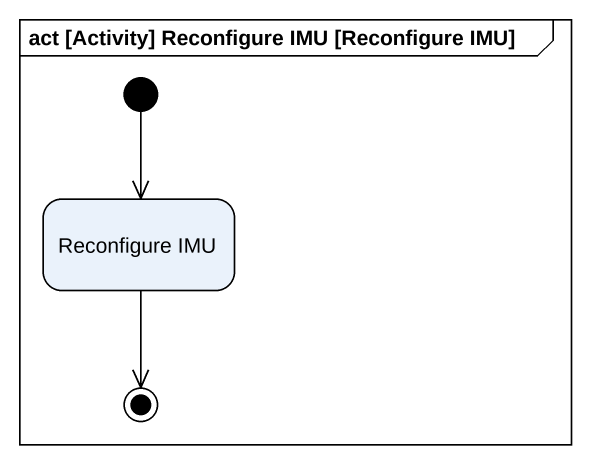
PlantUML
@startuml
mainframe act [Activity] Reconfigure IMU [Reconfigure IMU]
hide empty description
state "Reconfigure IMU" as Reconfigure_IMU
[*] --> Reconfigure_IMU
Reconfigure_IMU --> [*]
@enduml
